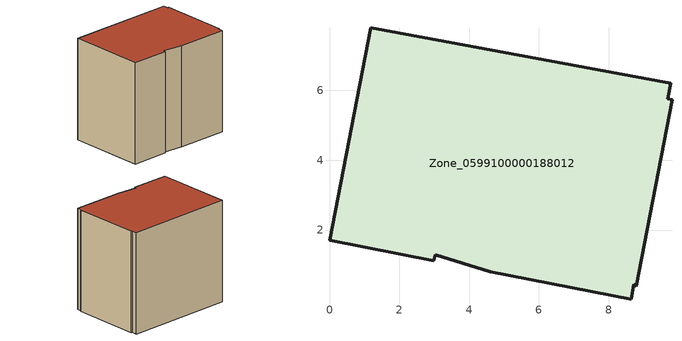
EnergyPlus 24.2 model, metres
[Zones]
Zone_0599100000188012
 floor ground (C_G): 2.99,1.12 0,1.7 1.18,7.8 9.78,6.2 9.7,5.77 9.81,5.73 8.79,0.39 8.72,0.44 8.64,0.01 4.61,0.8 3.03,1.29 z0
 wall outside (C_F): 0,1.7 2.99,1.12 3.03,1.29 4.61,0.8 8.64,0.01 8.72,0.44 8.79,0.39 9.81,5.73 9.7,5.77 9.78,6.2 1.18,7.8 0,1.7 z0:8.14
 roof outside (C_R): 9.78,6.2 1.18,7.8 0,1.7 2.99,1.12 3.03,1.29 4.61,0.8 8.64,0.01 8.72,0.44 8.79,0.39 9.81,5.73 9.7,5.77 z8.14
[BUILDING]
Pand.0599100000188012: North Axis=0; Terrain=City; Loads Convergence Tolerance Value=0.04; Temperature Convergence Tolerance Value=0.4; Solar Distribution=FullExterior; Maximum Number of Warmup Days=25; Minimum Number of Warmup Days=1
[Site:Location]
Rotterdam.The.Hague.AP_ZH_NLD Design_Conditions: Latitude=51.96; Longitude=4.45; Time Zone=1; Elevation=-4.5
[SITE:GROUNDTEMPERATURE:BUILDINGSURFACE]
18, 18, 18, 18, 18, 18, 18, 18, 18, 18, 18, 18
[MATERIAL] Thermal Absorptance=0.9; Solar Absorptance=0.7; Visible Absorptance=0.7
Name | Roughness | Thickness | Conductivity | Density | Specific Heat
G.TC.1946-1964 | MediumSmooth | 0.15 | 1 | 540 | 1210
F.TC.1946-1964 | Rough | 0.3 | 0.857143 | 1920 | 840
R.TC.1946-1964 | MediumRough | 0.2 | 0.235294 | 1500 | 1000
[CONSTRUCTION]
C_G: G.TC.1946-1964
C_F: F.TC.1946-1964
C_R: R.TC.1946-1964
[ZONE]
Zone_0599100000188012: Type=1; Multiplier=1; Ceiling Height=Autocalculate; Volume=Autocalculate; Floor Area=autocalculate; Part of Total Floor Area=Yes
[ZONEINFILTRATION:DESIGNFLOWRATE]
Infil_Zone_0599100000188012: Zone or ZoneList or Space or SpaceList=Zone_0599100000188012; Schedule=AlwaysOn; Design Flow Rate Calculation Method=Flow/Area; Flow Rate per Floor Area=0.003; Constant Term Coefficient=1; Temperature Term Coefficient=0; Velocity Term Coefficient=0; Velocity Squared Term Coefficient=0
[HVACTEMPLATE:ZONE:IDEALLOADSAIRSYSTEM]
Zone_0599100000188012: Maximum Heating Supply Air Temperature=50; Minimum Cooling Supply Air Temperature=13; Maximum Heating Supply Air Humidity Ratio=0.0156; Minimum Cooling Supply Air Humidity Ratio=0.0077; Heating Limit=NoLimit; Cooling Limit=NoLimit; Dehumidification Control Type=ConstantSensibleHeatRatio; Cooling Sensible Heat Ratio=0.7; Dehumidification Setpoint=60; Humidification Control Type=None; Humidification Setpoint=30; Outdoor Air Method=None; Outdoor Air Flow Rate per Person=0.00944; Outdoor Air Flow Rate per Zone Floor Area=0; Outdoor Air Flow Rate per Zone=0; Demand Controlled Ventilation Type=None; Outdoor Air Economizer Type=NoEconomizer; Heat Recovery Type=None; Sensible Heat Recovery Effectiveness=0.7; Latent Heat Recovery Effectiveness=0.65
[ZONECONTROL:THERMOSTAT]
ThermostatControl_Zone_0599100000188012: Zone or ZoneList=Zone_0599100000188012; Control Type Schedule=DualSetpointControlType; Control 1=Thermostat_Zone_0599100000188012; Temperature Difference Between Cutout And Setpoint=0
[THERMOSTATSETPOINT:DUALSETPOINT]
Thermostat_Zone_0599100000188012: Heating Setpoint Temperature Schedule=HeatingSetpoint_Zone_0599100000188012; Cooling Setpoint Temperature Schedule=CoolingSetpoint_Zone_0599100000188012
[SCHEDULE:COMPACT]
HeatingSetpoint_Zone_0599100000188012: Through: 12/31, For: AllDays, Until: 24:00, 21
CoolingSetpoint_Zone_0599100000188012: Through: 12/31, For: AllDays, Until: 24:00, 24
DualSetpointControlType: Through: 12/31, For: AllDays, Until: 24:00, 4
AlwaysOn: Through: 12/31, For: AllDays, Until: 24:00, 1
